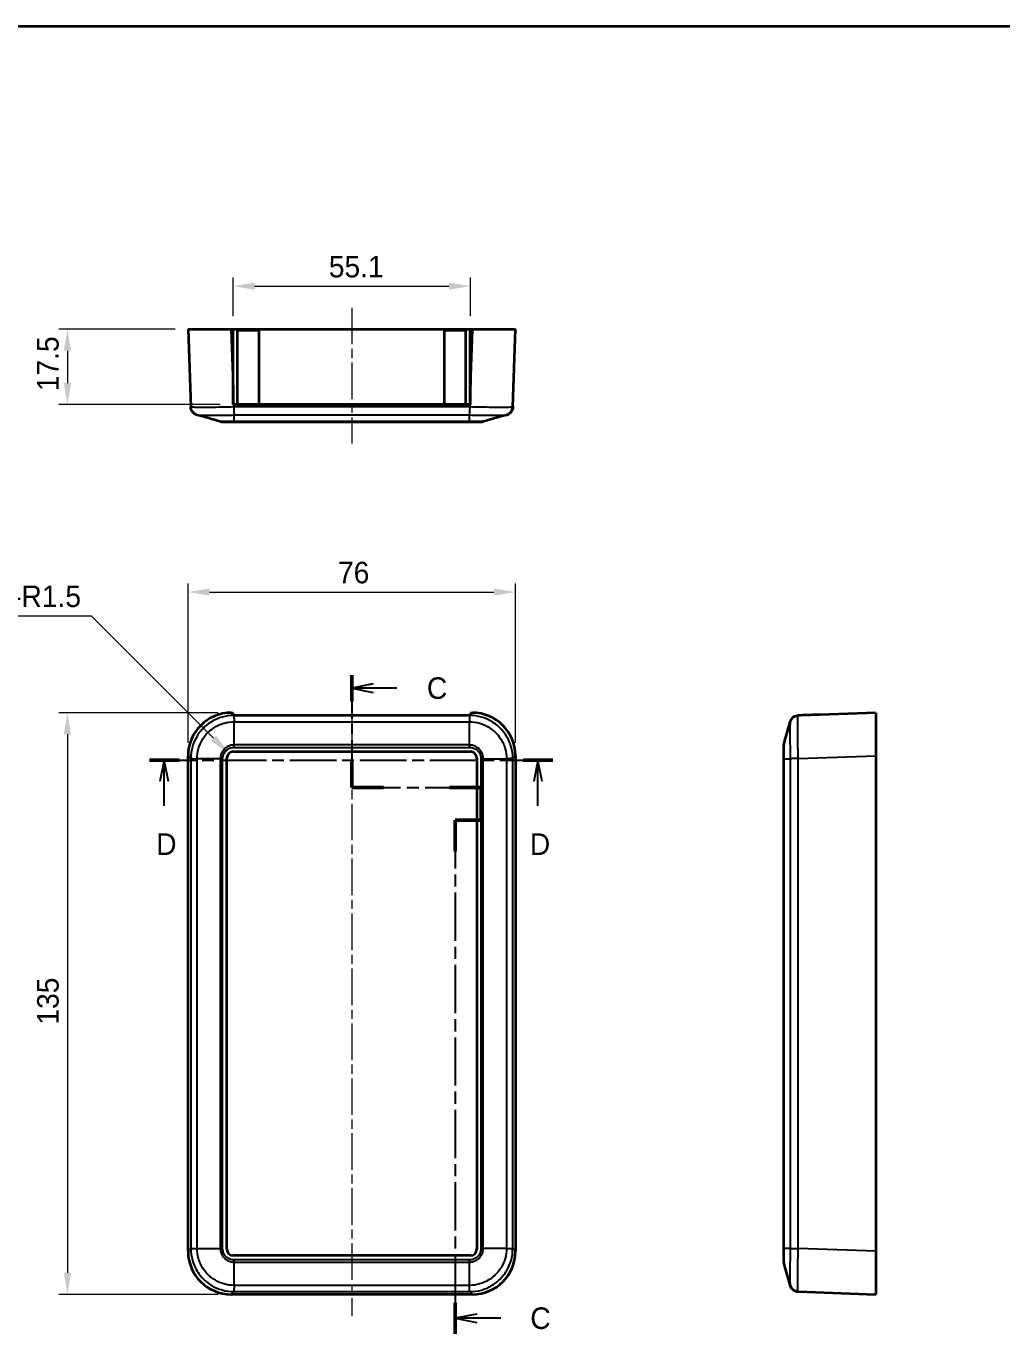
# Model space of a CAD drawing. Header units: millimetres. Extents: x 0 to 3058, y 0 to 562.
# Drawn here: x 1318.9 to 1545.4, y 258.5 to 562 of the extents above; entities that cross this region are included whole.
import ezdxf

# ---------------------------------------------------------------- set-up
doc = ezdxf.new("R2010")
doc.units = ezdxf.units.MM
doc.header["$LTSCALE"] = 1.5
doc.linetypes.add('CHAIN', pattern=[0.3543, 0.2362, -0.0295, 0.0591, -0.0295])
doc.layers.get('Defpoints').update_dxf_attribs({"lineweight": 25})
for name, color, linetype, lineweight in [('Border (ISO)', 7, 'Continuous', 35), ('Centerline (ISO)', 131, 'Continuous', 18), ('Dimension (ISO)', 7, 'Continuous', 18), ('Dimension (ISO) @ 1', 7, 'Continuous', 18), ('Section Line (ISO)', 7, 'CHAIN', 25), ('Visible (ISO)', 7, 'Continuous', 35), ('Visible Narrow (ISO)', 7, 'Continuous', 25)]:
    doc.layers.add(name, color=color, linetype=linetype, lineweight=lineweight)
doc.styles.add('Note Text (TK)', font='')
doc.styles.get('Note Text (TK)').set_extended_font_data('MS PGothic')
doc.dimstyles.new('Default - Method 1b (TK)', dxfattribs={"dimscale": 1.5, "dimtxt": 2.5, "dimasz": 2.5, "dimexe": 1, "dimexo": 1.5, "dimgap": 1, "dimtad": 1, "dimtoh": 1, "dimrnd": 1e-08, "dimdsep": 46, "dimtxsty": 'Note Text (TK)', "dimcen": 0.09, "dimdle": 5, "dimclrd": 100, "dimclre": 100, "dimclrt": 7, "dimadec": 1, "dimazin": 1, "dimtfac": 1, "dimtmove": 0, "dimatfit": 3, "dimfxl": 1, "dimtolj": 1, "dimlwd": -1, "dimlwe": -1, "dimarcsym": 0})

# ---------------------------------------------------------------- blocks, each defined once
blk = doc.blocks.new('図面枠 tk図枠')
at = {"layer": 'Border (ISO)'}
blk.add_line((14.5, 289), (405.5, 289), dxfattribs=at)
blk = doc.blocks.new('2dTransSection2')
at = {"layer": 'Section Line (ISO)', "linetype": 'CHAIN', "ltscale": 14.153191}
blk.add_line((110.26, 213.67), (110.26, 200.63), dxfattribs=at)
at = {"layer": 'Section Line (ISO)', "linetype": 'Continuous', "lineweight": 50}
for p, q in [((110.26, 213.67), (110.26, 210.65)), ((110.26, 203.64), (110.26, 200.63)), ((110.26, 200.63), (113.93, 200.63)), ((121.59, 200.63), (125.26, 200.63)), ((125.26, 200.63), (125.26, 196.85)), ((125.26, 196.85), (122.26, 196.85)), ((122.26, 196.85), (122.26, 193.25)), ((122.26, 140.84), (122.26, 137.24))]:
    blk.add_line(p, q, dxfattribs=at)
at = {"layer": 'Section Line (ISO)', "linetype": 'Continuous'}
for p, q in [((112.76, 212.66), (110.26, 212.16)), ((112.76, 212.16), (110.26, 212.16)), ((110.26, 212.16), (112.76, 211.66)), ((115.48, 212.16), (112.76, 212.16)), ((124.76, 139.54), (122.26, 139.04)), ((124.76, 139.04), (122.26, 139.04)), ((122.26, 139.04), (124.76, 138.54)), ((127.57, 139.04), (124.76, 139.04))]:
    blk.add_line(p, q, dxfattribs=at)
at = {"layer": 'Section Line (ISO)', "linetype": 'CHAIN', "ltscale": 15.993979}
blk.add_line((110.26, 200.63), (125.26, 200.63), dxfattribs=at)
at = {"layer": 'Section Line (ISO)', "linetype": 'CHAIN', "ltscale": 4.194426}
blk.add_line((125.26, 200.63), (125.26, 196.85), dxfattribs=at)
at = {"layer": 'Section Line (ISO)', "linetype": 'CHAIN', "ltscale": 3.333522}
blk.add_line((125.26, 196.85), (122.26, 196.85), dxfattribs=at)
at = {"layer": 'Section Line (ISO)', "linetype": 'CHAIN', "ltscale": 15.809239}
blk.add_line((122.26, 196.85), (122.26, 137.24), dxfattribs=at)
at = {"layer": 'Section Line (ISO)', "char_height": 2.5, "attachment_point": 7, "style": 'Note Text (TK)'}
for insert in [(118.98, 210.89), (130.98, 137.77)]:
    blk.add_mtext('C', dxfattribs=dict(at, insert=insert))
blk = doc.blocks.new('2dTransSection3')
at = {"layer": 'Section Line (ISO)', "linetype": 'CHAIN', "ltscale": 15.302114}
blk.add_line((86.79, 203.82), (133.58, 203.82), dxfattribs=at)
at = {"layer": 'Section Line (ISO)', "linetype": 'Continuous', "lineweight": 50}
for p, q in [((86.79, 203.82), (90.21, 203.82)), ((130.16, 203.82), (133.58, 203.82))]:
    blk.add_line(p, q, dxfattribs=at)
at = {"layer": 'Section Line (ISO)', "linetype": 'Continuous'}
for p, q in [((88.5, 203.82), (88, 201.32)), ((88.5, 201.32), (88.5, 203.82)), ((89, 201.32), (88.5, 203.82)), ((131.87, 203.82), (131.37, 201.32)), ((131.87, 201.32), (131.87, 203.82)), ((132.37, 201.32), (131.87, 203.82)), ((88.5, 198.53), (88.5, 201.32)), ((131.87, 198.53), (131.87, 201.32))]:
    blk.add_line(p, q, dxfattribs=at)
at = {"layer": 'Section Line (ISO)', "char_height": 2.5, "attachment_point": 7, "style": 'Note Text (TK)'}
for insert in [(87.56, 192.82), (130.93, 192.82)]:
    blk.add_mtext('D', dxfattribs=dict(at, insert=insert))
blk = doc.blocks.new('*D52')
at = {"layer": 'Defpoints', "color": 0}
for p in [(1432.52, 430.64), (1356.52, 392.64), (1432.52, 392.64)]:
    blk.add_point(p, dxfattribs=at)
at = {"layer": 'Dimension (ISO)', "color": 100}
for p, q in [((1356.52, 395.64), (1356.52, 432.64)), ((1432.52, 395.64), (1432.52, 432.64)), ((1361.52, 430.64), (1427.52, 430.64))]:
    blk.add_line(p, q, dxfattribs=at)
for points in [[(1361.52, 431.48), (1361.52, 429.81), (1356.52, 430.64)], [(1427.52, 431.48), (1427.52, 429.81), (1432.52, 430.64)]]:
    blk.add_solid(points, dxfattribs=at)
at = {"layer": 'Dimension (ISO)', "color": 7, "insert": (1391.32, 435.14), "char_height": 5, "attachment_point": 4, "style": 'Note Text (TK)'}
blk.add_mtext('\\A1;76', dxfattribs=at)
blk = doc.blocks.new('*D53')
at = {"layer": 'Defpoints', "color": 0}
for p in [(1366.51, 402.64), (1328.51, 267.64), (1366.51, 267.64)]:
    blk.add_point(p, dxfattribs=at)
at = {"layer": 'Dimension (ISO)', "color": 100}
for p, q in [((1363.51, 402.64), (1326.51, 402.64)), ((1328.51, 397.64), (1328.51, 272.64)), ((1363.51, 267.64), (1326.51, 267.64))]:
    blk.add_line(p, q, dxfattribs=at)
for points in [[(1327.68, 397.64), (1329.35, 397.64), (1328.51, 402.64)], [(1327.68, 272.64), (1329.35, 272.64), (1328.51, 267.64)]]:
    blk.add_solid(points, dxfattribs=at)
at = {"layer": 'Dimension (ISO)', "color": 7, "insert": (1324.01, 330.25), "char_height": 5, "attachment_point": 4, "rotation": 90, "style": 'Note Text (TK)'}
blk.add_mtext('\\A1;135', dxfattribs=at)
blk = doc.blocks.new('*D54')
at = {"layer": 'Defpoints', "color": 0}
for p in [(1365.96, 393.2), (1367.02, 392.14)]:
    blk.add_point(p, dxfattribs=at)
at = {"layer": 'Dimension (ISO)', "color": 100}
for p, q in [((1312.04, 425.13), (1334.02, 425.13)), ((1334.02, 425.13), (1362.42, 396.73))]:
    blk.add_line(p, q, dxfattribs=at)
blk.add_solid([(1363.01, 397.32), (1361.83, 396.14), (1365.96, 393.2)], dxfattribs=at)
at = {"layer": 'Dimension (ISO)', "color": 7, "insert": (1312.04, 429.63), "char_height": 5, "attachment_point": 4, "style": 'Note Text (TK)'}
blk.add_mtext('\\A1;\\fＭＳ Ｐゴシック|b0|i0;\\H5.0000;4-R1.5', dxfattribs=at)
blk = doc.blocks.new('*D55')
at = {"layer": 'Defpoints', "color": 0}
for p in [(1356.52, 491.65), (1328.51, 474.15), (1366.97, 474.15)]:
    blk.add_point(p, dxfattribs=at)
at = {"layer": 'Dimension (ISO)', "color": 100}
for p, q in [((1353.52, 491.65), (1326.51, 491.65)), ((1328.51, 486.65), (1328.51, 479.15)), ((1363.97, 474.15), (1326.51, 474.15))]:
    blk.add_line(p, q, dxfattribs=at)
for points in [[(1327.68, 486.65), (1329.35, 486.65), (1328.51, 491.65)], [(1327.68, 479.15), (1329.35, 479.15), (1328.51, 474.15)]]:
    blk.add_solid(points, dxfattribs=at)
at = {"layer": 'Dimension (ISO)', "color": 7, "insert": (1324.01, 477.27), "char_height": 5, "attachment_point": 4, "rotation": 90, "style": 'Note Text (TK)'}
blk.add_mtext('\\A1;17.5', dxfattribs=at)
blk = doc.blocks.new('*D56')
at = {"layer": 'Defpoints', "color": 0}
for p in [(1422.07, 501.65), (1366.97, 491.65), (1422.07, 491.65)]:
    blk.add_point(p, dxfattribs=at)
at = {"layer": 'Dimension (ISO)', "color": 100}
for p, q in [((1366.97, 494.65), (1366.97, 503.65)), ((1371.97, 501.65), (1417.07, 501.65)), ((1422.07, 494.65), (1422.07, 503.65))]:
    blk.add_line(p, q, dxfattribs=at)
for points in [[(1371.97, 502.48), (1371.97, 500.82), (1366.97, 501.65)], [(1417.07, 502.48), (1417.07, 500.82), (1422.07, 501.65)]]:
    blk.add_solid(points, dxfattribs=at)
at = {"layer": 'Dimension (ISO)', "color": 7, "insert": (1389.19, 506.15), "char_height": 5, "attachment_point": 4, "style": 'Note Text (TK)'}
blk.add_mtext('\\A1;55.1', dxfattribs=at)

msp = doc.modelspace()

# ---------------------------------------------------------------- linework, layer by layer
at = {"layer": 'Centerline (ISO)', "linetype": 'CHAIN', "ltscale": 23.990969}
for p, q in [((1394.5179, 496.6498), (1394.5179, 465.1498)), ((1394.5179, 407.025), (1394.5179, 262.6361))]:
    msp.add_line(p, q, dxfattribs=at)
at = {"layer": 'Visible (ISO)'}
for p, q in [((1356.5179, 491.6498), (1366.5118, 491.6498)), ((1356.5179, 491.6498), (1357.1479, 473.6065)), ((1366.5118, 491.6498), (1366.9679, 491.6498)), ((1366.9679, 478.5891), (1366.9679, 491.6498)), ((1366.9679, 491.6498), (1422.0679, 491.6498)), ((1366.9679, 491.4498), (1367.0179, 491.4498)), ((1367.0179, 474.1498), (1367.0179, 491.4498)), ((1368.0179, 491.4498), (1373.0179, 491.4498)), ((1368.0179, 474.1498), (1368.0179, 491.4498)), ((1373.0179, 474.1498), (1373.0179, 491.4498)), ((1416.0179, 491.4498), (1421.0179, 491.4498)), ((1416.0179, 474.1498), (1416.0179, 491.4498)), ((1421.0179, 474.1498), (1421.0179, 491.4498)), ((1422.0179, 491.4498), (1422.0679, 491.4498)), ((1422.0179, 474.1498), (1422.0179, 491.4498)), ((1422.0679, 491.6498), (1422.0679, 478.5891)), ((1422.0679, 491.6498), (1422.5239, 491.6498)), ((1422.5239, 491.6498), (1432.5179, 491.6498)), ((1431.8877, 473.6058), (1432.5179, 491.6498)), ((1366.9679, 478.5891), (1366.9679, 474.1498)), ((1422.0679, 474.1498), (1422.0679, 478.5891)), ((1366.9679, 474.1498), (1367.1229, 474.1498)), ((1421.9128, 474.1498), (1367.1229, 474.1498)), ((1421.9128, 474.1498), (1422.0679, 474.1498)), ((1364.5459, 470.1498), (1364.5458, 470.1498)), ((1364.5458, 470.1498), (1367.1899, 470.1498)), ((1367.1899, 470.1498), (1421.8459, 470.1498)), ((1421.8459, 470.1498), (1424.4899, 470.1498)), ((1424.4898, 470.1498), (1424.4899, 470.1498)), ((1366.5118, 402.6361), (1366.9679, 402.6361)), ((1366.9679, 402.1801), (1366.9679, 402.6361)), ((1366.9679, 402.1801), (1366.9679, 402.0238)), ((1421.9128, 402.025), (1367.1229, 402.025)), ((1422.0679, 402.6361), (1422.0679, 402.1801)), ((1422.0679, 402.6361), (1422.5239, 402.6361)), ((1422.0679, 402.0238), (1422.0679, 402.1801)), ((1498.6963, 402.025), (1498.1529, 402.0061)), ((1498.6963, 402.025), (1498.6963, 402.0238)), ((1516.1963, 402.6361), (1503.1355, 402.1801)), ((1516.1963, 402.6361), (1516.1963, 392.6422)), ((1494.6963, 394.6081), (1494.6963, 394.6082)), ((1494.6963, 394.6082), (1494.6963, 391.9641)), ((1356.5179, 277.6301), (1356.5179, 392.6422)), ((1365.5179, 278.1361), (1365.5179, 392.1361)), ((1367.0179, 393.6361), (1422.0179, 393.6361)), ((1423.5179, 392.1361), (1423.5179, 278.1361)), ((1432.5179, 392.6422), (1432.5179, 277.6301)), ((1494.6963, 391.9641), (1494.6963, 278.3081)), ((1516.1963, 392.6422), (1516.1963, 277.6301)), ((1422.0179, 276.6361), (1367.0179, 276.6361)), ((1494.6963, 278.3081), (1494.6963, 275.6641)), ((1516.1963, 277.6301), (1516.1963, 267.6361)), ((1494.6963, 275.6641), (1494.6963, 275.6642)), ((1422.5239, 267.6361), (1366.5118, 267.6361)), ((1498.1523, 268.2663), (1516.1963, 267.6361))]:
    msp.add_line(p, q, dxfattribs=at)
for centre, radius, start, end in [((1364.5458, 472.1498), 2, 254.23093, 270), ((1424.4899, 472.1498), 2, 270, 285.76907), ((1496.6963, 394.6082), 2, 164.23093, 180), ((1367.0179, 392.1361), 1.5, 90, 180), ((1422.0179, 392.1361), 1.5, 0, 90), ((1367.0179, 278.1361), 1.5, 180, 270), ((1422.0179, 278.1361), 1.5, 270, 0), ((1498.1963, 278.6361), 0.5, 227.739636, 227.741855), ((1496.6963, 275.6641), 2, 180, 195.76907)]:
    msp.add_arc(centre, radius, start, end, dxfattribs=at)
for centre, major_axis, ratio, start_param, end_param in [((1366.5239, 392.63), (-7.0797, 7.0797), 0.99878277, 5.49839613, 7.06797448), ((1367.1351, 392.0189), (-7.0797, 7.0797), 0.99878277, 5.49839613, 5.51388964), ((1421.9006, 392.0189), (7.0797, 7.0797), 0.99878277, 0.76929567, 0.78478918), ((1422.5118, 392.63), (7.0797, 7.0797), 0.99878277, 5.49839613, 7.06797448), ((1503.4845, 392.1861), (-286.5369, -10.0061), 0.03487826, 4.71238898, 4.72788249), ((1366.5239, 277.6422), (-7.0797, -7.0797), 0.99878277, 5.49839613, 7.06797448), ((1422.5118, 277.6422), (7.0797, -7.0797), 0.99878277, 5.49839613, 7.06797448)]:
    msp.add_ellipse(centre, major_axis=major_axis, ratio=ratio, start_param=start_param, end_param=end_param, dxfattribs=at)
for points, knots in [([(1358.628, 471.7373), (1358.589, 471.7482), (1358.5443, 471.7618), (1358.4349, 471.8008), (1358.3703, 471.8258), (1358.2052, 471.9052), (1358.1043, 471.9581), (1357.8439, 472.1475), (1357.6774, 472.2839), (1357.3835, 472.7071), (1357.262, 472.9445), (1357.1695, 473.3503), (1357.1524, 473.4776), (1357.148, 473.6058)], [1.1895557276, 1.1895557276, 1.1895557276, 1.1895557276, 1.2013546587, 1.2013546587, 1.2131535899, 1.2131535899, 1.2249525211, 1.2249525211, 1.2367514522, 1.2367514522, 1.2450579971, 1.2450579971, 1.2485503834, 1.2485503834, 1.2485503834, 1.2485503834]), ([(1431.8877, 473.6058), (1431.8803, 473.3913), (1431.8364, 473.1804), (1431.6986, 472.7967), (1431.6025, 472.6305), (1431.3829, 472.3274), (1431.2613, 472.2125), (1431.0136, 472.0086), (1430.9005, 471.944), (1430.7172, 471.8481), (1430.646, 471.8187), (1430.5263, 471.7733), (1430.4779, 471.7578), (1430.4262, 471.7425), (1430.4168, 471.7398), (1430.4077, 471.7373)], [0.0007079775, 0.0007079775, 0.0007079775, 0.0007079775, 0.0065518099, 0.0065518099, 0.01303559, 0.01303559, 0.0215550559, 0.0215550559, 0.033353987, 0.033353987, 0.0451529182, 0.0451529182, 0.0569518494, 0.0569518494, 0.0597026333, 0.0597026333, 0.0597026333, 0.0597026333]), ([(1430.4077, 471.7373), (1430.4467, 471.7482), (1430.4914, 471.7618), (1430.6008, 471.8008), (1430.6654, 471.8258), (1430.8305, 471.9052), (1430.9314, 471.9581), (1431.1918, 472.1475), (1431.3583, 472.2839), (1431.6522, 472.707), (1431.7737, 472.9445), (1431.8662, 473.3503), (1431.8833, 473.4776), (1431.8877, 473.6058)], [1.1895557278, 1.1895557278, 1.1895557278, 1.1895557278, 1.2013545554, 1.2013545554, 1.213153383, 1.213153383, 1.2249522106, 1.2249522106, 1.2367510382, 1.2367510382, 1.245057747, 1.245057747, 1.2485498658, 1.2485498658, 1.2485498658, 1.2485498658]), ([(1496.2837, 400.526), (1496.2947, 400.565), (1496.3082, 400.6097), (1496.3473, 400.7191), (1496.3723, 400.7837), (1496.4517, 400.9488), (1496.5046, 401.0497), (1496.694, 401.3101), (1496.8303, 401.4766), (1497.2535, 401.7705), (1497.491, 401.892), (1497.8968, 401.9845), (1498.0241, 402.0016), (1498.1523, 402.006)], [1.1895559186, 1.1895559186, 1.1895559186, 1.1895559186, 1.2013548113, 1.2013548113, 1.213153704, 1.213153704, 1.2249525967, 1.2249525967, 1.2367514894, 1.2367514894, 1.2450579892, 1.2450579892, 1.2485503821, 1.2485503821, 1.2485503821, 1.2485503821]), ([(1498.1523, 268.2663), (1497.9378, 268.2737), (1497.7269, 268.3176), (1497.3431, 268.4554), (1497.177, 268.5515), (1496.8738, 268.7711), (1496.759, 268.8927), (1496.555, 269.1404), (1496.4904, 269.2535), (1496.3946, 269.4368), (1496.3652, 269.508), (1496.3198, 269.6277), (1496.3043, 269.6761), (1496.289, 269.7278), (1496.2863, 269.7372), (1496.2837, 269.7463)], [0.000707979, 0.000707979, 0.000707979, 0.000707979, 0.0065518115, 0.0065518115, 0.0130355539, 0.0130355539, 0.0215549753, 0.0215549753, 0.033353868, 0.033353868, 0.0451527607, 0.0451527607, 0.0569516534, 0.0569516534, 0.0597024425, 0.0597024425, 0.0597024425, 0.0597024425]), ([(1496.2837, 269.7463), (1496.2947, 269.7073), (1496.3082, 269.6627), (1496.3472, 269.5533), (1496.3722, 269.4887), (1496.4516, 269.3237), (1496.5045, 269.2228), (1496.6938, 268.9624), (1496.8301, 268.7959), (1497.2532, 268.502), (1497.4908, 268.3804), (1497.8966, 268.2878), (1498.024, 268.2707), (1498.1522, 268.2663)], [1.1902857013, 1.1902857013, 1.1902857013, 1.1902857013, 1.2020830599, 1.2020830599, 1.2138804185, 1.2138804185, 1.225677777, 1.225677777, 1.2374751356, 1.2374751356, 1.2457794498, 1.2457794498, 1.2492724942, 1.2492724942, 1.2492724942, 1.2492724942])]:
    msp.add_open_spline(points, degree=3, knots=knots, dxfattribs=at)
for points in [[(1431.8877, 473.6058), (1431.8818, 473.4387), (1431.8548, 473.2723), (1431.8077, 473.1119)], [(1364.0022, 470.2251), (1362.2126, 470.7305), (1360.42, 471.2337), (1358.628, 471.7373)], [(1430.4077, 471.7373), (1428.6157, 471.2337), (1426.8231, 470.7305), (1425.0335, 470.2251)], [(1494.7715, 395.1517), (1495.2769, 396.9414), (1495.7801, 398.734), (1496.2837, 400.526)], [(1496.2837, 269.7463), (1495.7801, 271.5383), (1495.2769, 273.3309), (1494.7715, 275.1205)], [(1498.1523, 268.2663), (1497.9852, 268.2721), (1497.8188, 268.2992), (1497.6584, 268.3463)]]:
    msp.add_open_spline(points, degree=3, dxfattribs=at)
at = {"layer": 'Visible Narrow (ISO)'}
for p, q in [((1366.9679, 478.5891), (1366.5118, 491.6498)), ((1422.5239, 491.6498), (1422.0679, 478.5891)), ((1367.127, 474.1498), (1367.0179, 477.2759)), ((1422.0179, 477.2759), (1421.9087, 474.1498)), ((1367.1419, 473.6058), (1367.1229, 474.1498)), ((1421.8938, 473.6065), (1367.1418, 473.6065)), ((1421.9128, 474.1498), (1421.8939, 473.6065)), ((1367.1928, 471.7517), (1421.8429, 471.7517)), ((1367.1928, 470.2253), (1367.1928, 471.7517)), ((1421.8429, 470.2253), (1421.8429, 471.7517)), ((1367.1928, 470.2253), (1367.1928, 470.2253)), ((1421.8429, 470.2253), (1367.1928, 470.2253)), ((1421.8429, 470.2253), (1421.8429, 470.2253)), ((1366.9679, 402.1801), (1366.5118, 402.6361)), ((1367.1419, 402.006), (1367.1229, 402.025)), ((1421.8938, 402.0061), (1367.1418, 402.0061)), ((1421.9128, 402.025), (1421.8939, 402.0061)), ((1422.5239, 402.6361), (1422.0679, 402.1801)), ((1367.1928, 400.5514), (1421.8429, 400.5514)), ((1367.1928, 395.1522), (1367.1928, 400.5512)), ((1421.8429, 395.1522), (1421.8429, 400.5512)), ((1367.1899, 394.6081), (1421.8459, 394.6081)), ((1367.1928, 395.1522), (1367.1928, 395.1522)), ((1421.8429, 395.1522), (1367.1928, 395.1522)), ((1421.8429, 395.1522), (1421.8429, 395.1522)), ((1356.5179, 392.6422), (1357.1479, 392.0121)), ((1357.1479, 392.0121), (1357.1479, 278.2601)), ((1358.6026, 278.311), (1358.6026, 391.9612)), ((1364.0018, 391.9612), (1358.6028, 391.9612)), ((1364.0018, 391.9612), (1364.0018, 278.311)), ((1364.0018, 391.9612), (1364.0018, 391.9612)), ((1364.5459, 278.3081), (1364.5459, 391.9641)), ((1424.4898, 391.9641), (1424.4898, 278.3081)), ((1425.0339, 391.9612), (1425.0339, 391.9612)), ((1425.0339, 278.311), (1425.0339, 391.9612)), ((1425.0339, 391.9612), (1430.4329, 391.9612)), ((1430.4331, 391.9612), (1430.4331, 278.311)), ((1431.8877, 392.0121), (1432.5179, 392.6422)), ((1431.8878, 278.2601), (1431.8878, 392.0121)), ((1494.7717, 391.9612), (1494.7717, 391.9612)), ((1494.7717, 278.311), (1494.7717, 391.9612)), ((1494.7717, 391.9612), (1496.2981, 391.9612)), ((1496.2982, 391.9612), (1496.2982, 278.311)), ((1498.1523, 392.0121), (1516.1963, 392.6422)), ((1498.1529, 278.2601), (1498.1529, 392.0121)), ((1357.148, 278.2602), (1356.5179, 277.6301)), ((1358.6026, 278.311), (1364.0018, 278.311)), ((1364.0018, 278.311), (1364.0018, 278.311)), ((1425.0339, 278.311), (1425.0339, 278.311)), ((1430.4331, 278.311), (1425.0339, 278.311)), ((1432.5179, 277.6301), (1431.8878, 278.2601)), ((1494.7717, 278.311), (1494.7717, 278.311)), ((1496.2982, 278.311), (1494.7717, 278.311)), ((1516.1963, 277.6301), (1498.1529, 278.2601)), ((1421.8459, 275.6642), (1367.1899, 275.6642)), ((1367.1928, 275.1201), (1367.1928, 275.1201)), ((1367.1928, 275.1201), (1421.8429, 275.1201)), ((1367.1928, 269.7209), (1367.1928, 275.1201)), ((1421.8429, 275.1201), (1421.8429, 275.1201)), ((1421.8429, 269.7209), (1421.8429, 275.1201)), ((1366.5118, 267.6361), (1367.1418, 268.2662)), ((1367.1418, 268.2662), (1421.8939, 268.2662)), ((1421.8429, 269.7209), (1367.1928, 269.7209)), ((1421.8938, 268.2663), (1422.5239, 267.6361))]:
    msp.add_line(p, q, dxfattribs=at)
for points, knots in [([(1367.1419, 473.6058), (1366.2341, 473.583), (1365.3151, 473.563), (1363.4244, 473.5289), (1362.468, 473.5159), (1361.0479, 473.504), (1360.5381, 473.5018), (1359.848, 473.5018), (1359.6281, 473.5023), (1359.0875, 473.5053), (1358.7855, 473.5086), (1358.0955, 473.5209), (1357.766, 473.532), (1357.2791, 473.5625), (1357.1488, 473.5827), (1357.148, 473.6058)], [0.0007085, 0.0007085, 0.0007085, 0.0007085, 0.21862021, 0.21862021, 0.46847189, 0.46847189, 0.62462918, 0.62462918, 0.70270783, 0.70270783, 0.82763367, 0.82763367, 1.027515, 1.027515, 1.24855038, 1.24855038, 1.24855038, 1.24855038]), ([(1367.1418, 473.6065), (1367.1461, 473.3966), (1367.1503, 473.1878), (1367.1546, 472.9905), (1367.1588, 472.7932), (1367.1631, 472.6073), (1367.1673, 472.442), (1367.1715, 472.2767), (1367.1758, 472.1321), (1367.18, 472.0151), (1367.1843, 471.8981), (1367.1885, 471.8089), (1367.1928, 471.7517)], [0, 0, 0, 0, 0.25000324, 0.25000324, 0.25000324, 0.50000648, 0.50000648, 0.50000648, 0.75000972, 0.75000972, 0.75000972, 1.00001296, 1.00001296, 1.00001296, 1.00001296]), ([(1421.8938, 473.6058), (1421.8883, 473.396), (1421.8828, 473.1873), (1421.8776, 472.99), (1421.8723, 472.7927), (1421.8673, 472.6069), (1421.8628, 472.4417), (1421.8583, 472.2765), (1421.8543, 472.1319), (1421.8509, 472.0149), (1421.8475, 471.898), (1421.8449, 471.8088), (1421.8429, 471.7517)], [0, 0, 0, 0, 0.25000006, 0.25000006, 0.25000006, 0.50000013, 0.50000013, 0.50000013, 0.75000019, 0.75000019, 0.75000019, 1.00000025, 1.00000025, 1.00000025, 1.00000025]), ([(1431.8877, 473.6058), (1431.8869, 473.583), (1431.7603, 473.563), (1431.2266, 473.5289), (1430.7858, 473.5159), (1429.8369, 473.504), (1429.4178, 473.5018), (1428.7276, 473.5018), (1428.4853, 473.5023), (1427.8269, 473.5053), (1427.3938, 473.5086), (1426.2161, 473.5209), (1425.4462, 473.532), (1423.7469, 473.5625), (1422.8146, 473.5827), (1421.8938, 473.6058)], [0.0007085, 0.0007085, 0.0007085, 0.0007085, 0.21862021, 0.21862021, 0.46847189, 0.46847189, 0.62462918, 0.62462918, 0.70270783, 0.70270783, 0.82763366, 0.82763366, 1.027515, 1.027515, 1.24855038, 1.24855038, 1.24855038, 1.24855038]), ([(1358.6282, 471.7373), (1358.6731, 471.7248), (1358.7771, 471.7136), (1359.1381, 471.6928), (1359.4216, 471.684), (1360.0145, 471.6742), (1360.2737, 471.6716), (1360.7378, 471.6692), (1360.9265, 471.6688), (1361.5186, 471.6688), (1361.9559, 471.6706), (1363.1741, 471.68), (1363.9944, 471.6903), (1365.6192, 471.7175), (1366.4107, 471.7334), (1367.1928, 471.7517)], [-1.18955573, -1.18955573, -1.18955573, -1.18955573, -1.027515, -1.027515, -0.82763367, -0.82763367, -0.70270783, -0.70270783, -0.62462918, -0.62462918, -0.46847189, -0.46847189, -0.21862021, -0.21862021, 0, 0, 0, 0]), ([(1421.8429, 471.7517), (1422.6362, 471.7332), (1423.4391, 471.7171), (1424.8996, 471.6928), (1425.56, 471.684), (1426.5702, 471.6742), (1426.9417, 471.6716), (1427.5065, 471.6692), (1427.7145, 471.6688), (1428.3066, 471.6688), (1428.6664, 471.6706), (1429.4813, 471.68), (1429.8604, 471.6903), (1430.2626, 471.7141), (1430.3635, 471.725), (1430.4075, 471.7373)], [-1.24925836, -1.24925836, -1.24925836, -1.24925836, -1.027515, -1.027515, -0.82763366, -0.82763366, -0.70270783, -0.70270783, -0.62462918, -0.62462918, -0.46847189, -0.46847189, -0.21862021, -0.21862021, -0.05970263, -0.05970263, -0.05970263, -0.05970263]), ([(1367.1928, 470.2253), (1366.8972, 470.2237), (1366.5994, 470.2223), (1366.0582, 470.2202), (1365.814, 470.2195), (1365.4406, 470.2187), (1365.3034, 470.2184), (1365.0946, 470.2182), (1365.0178, 470.2182), (1364.7987, 470.2182), (1364.6655, 470.2184), (1364.363, 470.2191), (1364.2214, 470.22), (1364.0502, 470.2223), (1364.0077, 470.2236), (1364.0023, 470.2251)], [-0.41352633, -0.41352633, -0.41352633, -0.41352633, -0.340125406, -0.340125406, -0.273961194, -0.273961194, -0.232608561, -0.232608561, -0.206763165, -0.206763165, -0.155072374, -0.155072374, -0.072367108, -0.072367108, -0.002671263, -0.002671263, -0.002671263, -0.002671263]), ([(1367.1899, 470.1498), (1367.1899, 470.1498), (1367.1899, 470.1498), (1367.1904, 470.1499), (1367.1909, 470.1563), (1367.1918, 470.1814), (1367.1923, 470.2003), (1367.1928, 470.2253)], [-0.0551282943, -0.0551282943, -0.0551282943, -0.0551282943, -0.0548724684, -0.0548724684, -0.0275641608, -0.0275641608, 0, 0, 0, 0]), ([(1421.8459, 470.1498), (1421.8458, 470.1498), (1421.8458, 470.1498), (1421.8453, 470.1499), (1421.8448, 470.1563), (1421.8439, 470.1814), (1421.8434, 470.2003), (1421.8429, 470.2253)], [-0.0002558258, -0.0002558258, -0.0002558258, -0.0002558258, 0, 0, 0.0273082999, 0.0273082999, 0.0548724531, 0.0548724531, 0.0548724531, 0.0548724531]), ([(1425.0335, 470.2251), (1425.028, 470.2236), (1424.9842, 470.2222), (1424.8284, 470.2202), (1424.7223, 470.2195), (1424.5019, 470.2187), (1424.4057, 470.2184), (1424.2338, 470.2182), (1424.164, 470.2182), (1423.9449, 470.2182), (1423.7833, 470.2184), (1423.3332, 470.2191), (1423.0301, 470.22), (1422.4279, 470.2223), (1422.1343, 470.2237), (1421.8429, 470.2253)], [-0.410855067, -0.410855067, -0.410855067, -0.410855067, -0.340125406, -0.340125406, -0.273961193, -0.273961193, -0.23260856, -0.23260856, -0.206763165, -0.206763165, -0.155072374, -0.155072374, -0.072367108, -0.072367108, 0, 0, 0, 0]), ([(1367.1419, 402.006), (1366.2341, 402.0052), (1365.3151, 401.8786), (1363.4244, 401.3449), (1362.468, 400.9041), (1361.0479, 399.9552), (1360.5381, 399.5361), (1359.848, 398.846), (1359.6281, 398.6036), (1359.0875, 397.9452), (1358.7855, 397.5121), (1358.0955, 396.3344), (1357.766, 395.5645), (1357.2791, 393.8652), (1357.1488, 392.9329), (1357.148, 392.0121)], [0.0007085, 0.0007085, 0.0007085, 0.0007085, 0.21862021, 0.21862021, 0.46847189, 0.46847189, 0.62462918, 0.62462918, 0.70270783, 0.70270783, 0.82763367, 0.82763367, 1.027515, 1.027515, 1.24855038, 1.24855038, 1.24855038, 1.24855038]), ([(1367.1419, 402.006), (1367.1461, 401.9986), (1367.1503, 401.958), (1367.1546, 401.886), (1367.1588, 401.814), (1367.1631, 401.7106), (1367.1673, 401.581), (1367.1715, 401.4514), (1367.1758, 401.2955), (1367.18, 401.121), (1367.1843, 400.9466), (1367.1885, 400.7535), (1367.1928, 400.5514)], [0.000263009, 0.000263009, 0.000263009, 0.000263009, 0.25000324, 0.25000324, 0.25000324, 0.50000648, 0.50000648, 0.50000648, 0.75000972, 0.75000972, 0.75000972, 1.000012959, 1.000012959, 1.000012959, 1.000012959]), ([(1421.8938, 402.006), (1421.8883, 401.9987), (1421.8828, 401.958), (1421.8776, 401.886), (1421.8723, 401.814), (1421.8673, 401.7106), (1421.8628, 401.5809), (1421.8583, 401.4513), (1421.8543, 401.2954), (1421.8509, 401.1209), (1421.8475, 400.9464), (1421.8449, 400.7534), (1421.8429, 400.5512)], [0, 0, 0, 0, 0.25000006, 0.25000006, 0.25000006, 0.50000013, 0.50000013, 0.50000013, 0.75000019, 0.75000019, 0.75000019, 1.00000025, 1.00000025, 1.00000025, 1.00000025]), ([(1431.8877, 392.0121), (1431.8869, 392.9199), (1431.7603, 393.8389), (1431.2266, 395.7296), (1430.7858, 396.686), (1429.8369, 398.1061), (1429.4178, 398.6159), (1428.7276, 399.306), (1428.4853, 399.5259), (1427.8269, 400.0665), (1427.3938, 400.3685), (1426.2161, 401.0585), (1425.4462, 401.388), (1423.7469, 401.8749), (1422.8146, 402.0052), (1421.8938, 402.006)], [0.0007085, 0.0007085, 0.0007085, 0.0007085, 0.21862021, 0.21862021, 0.46847189, 0.46847189, 0.62462918, 0.62462918, 0.70270783, 0.70270783, 0.82763366, 0.82763366, 1.027515, 1.027515, 1.24855038, 1.24855038, 1.24855038, 1.24855038]), ([(1498.1523, 392.0121), (1498.1295, 392.9199), (1498.1095, 393.8389), (1498.0753, 395.7296), (1498.0624, 396.686), (1498.0505, 398.1061), (1498.0482, 398.6159), (1498.0482, 399.306), (1498.0488, 399.5259), (1498.0517, 400.0665), (1498.055, 400.3685), (1498.0673, 401.0585), (1498.0784, 401.388), (1498.1089, 401.8749), (1498.1291, 402.0052), (1498.1523, 402.006)], [0.0007085, 0.0007085, 0.0007085, 0.0007085, 0.21862021, 0.21862021, 0.46847189, 0.46847189, 0.62462918, 0.62462918, 0.70270783, 0.70270783, 0.82763366, 0.82763366, 1.027515, 1.027515, 1.24855038, 1.24855038, 1.24855038, 1.24855038]), ([(1358.6028, 391.9612), (1358.6043, 392.7545), (1358.7176, 393.5574), (1359.1381, 395.0179), (1359.4216, 395.6783), (1360.0145, 396.6885), (1360.2737, 397.06), (1360.7378, 397.6249), (1360.9265, 397.8328), (1361.5186, 398.4249), (1361.9559, 398.7847), (1363.1741, 399.5996), (1363.9944, 399.9787), (1365.6192, 400.4397), (1366.4107, 400.5497), (1367.1928, 400.5512)], [-1.24925836, -1.24925836, -1.24925836, -1.24925836, -1.027515, -1.027515, -0.82763367, -0.82763367, -0.70270783, -0.70270783, -0.62462918, -0.62462918, -0.46847189, -0.46847189, -0.21862021, -0.21862021, 0, 0, 0, 0]), ([(1421.8429, 400.5512), (1422.6362, 400.5497), (1423.4391, 400.4364), (1424.8996, 400.0159), (1425.56, 399.7324), (1426.5702, 399.1395), (1426.9417, 398.8803), (1427.5065, 398.4162), (1427.7145, 398.2276), (1428.3066, 397.6354), (1428.6664, 397.1981), (1429.4813, 395.98), (1429.8604, 395.1596), (1430.3214, 393.5347), (1430.4314, 392.7433), (1430.4329, 391.9612)], [-1.24925836, -1.24925836, -1.24925836, -1.24925836, -1.027515, -1.027515, -0.82763366, -0.82763366, -0.70270783, -0.70270783, -0.62462918, -0.62462918, -0.46847189, -0.46847189, -0.21862021, -0.21862021, 0, 0, 0, 0]), ([(1496.2837, 400.5258), (1496.2712, 400.4809), (1496.2601, 400.3769), (1496.2392, 400.0159), (1496.2304, 399.7324), (1496.2207, 399.1395), (1496.2181, 398.8803), (1496.2157, 398.4162), (1496.2153, 398.2276), (1496.2153, 397.6354), (1496.2171, 397.1981), (1496.2265, 395.98), (1496.2368, 395.1596), (1496.264, 393.5347), (1496.2799, 392.7433), (1496.2981, 391.9612)], [-1.18955592, -1.18955592, -1.18955592, -1.18955592, -1.027515, -1.027515, -0.82763366, -0.82763366, -0.70270783, -0.70270783, -0.62462918, -0.62462918, -0.46847189, -0.46847189, -0.21862021, -0.21862021, 0, 0, 0, 0]), ([(1367.1928, 395.1522), (1366.8972, 395.1495), (1366.5994, 395.1055), (1366.0582, 394.9467), (1365.814, 394.8406), (1365.4406, 394.6202), (1365.3034, 394.524), (1365.0946, 394.3521), (1365.0178, 394.2823), (1364.7987, 394.0632), (1364.6655, 393.9016), (1364.363, 393.4515), (1364.2214, 393.1484), (1364.0472, 392.5462), (1364.0044, 392.2526), (1364.0018, 391.9612)], [-0.41352633, -0.41352633, -0.41352633, -0.41352633, -0.340125406, -0.340125406, -0.273961194, -0.273961194, -0.232608561, -0.232608561, -0.206763165, -0.206763165, -0.155072374, -0.155072374, -0.072367108, -0.072367108, 0, 0, 0, 0]), ([(1364.5459, 391.9641), (1364.5459, 391.965), (1364.5459, 391.9659), (1364.5434, 392.208), (1364.5748, 392.4523), (1364.713, 392.9549), (1364.8285, 393.2088), (1365.0787, 393.5856), (1365.1896, 393.7208), (1365.3723, 393.9035), (1365.4365, 393.9617), (1365.6111, 394.1046), (1365.726, 394.1843), (1366.0385, 394.3659), (1366.2429, 394.4522), (1366.6947, 394.5782), (1366.9425, 394.6106), (1367.1881, 394.6081), (1367.189, 394.6081), (1367.1899, 394.6081)], [-0.000264502, -0.000264502, -0.000264502, -0.000264502, 0, 0, 0.072367108, 0.072367108, 0.155072374, 0.155072374, 0.206763165, 0.206763165, 0.232608561, 0.232608561, 0.273961194, 0.273961194, 0.340125406, 0.340125406, 0.41352633, 0.41352633, 0.413790832, 0.413790832, 0.413790832, 0.413790832]), ([(1367.1899, 394.6081), (1367.1899, 394.6089), (1367.1899, 394.6098), (1367.1904, 394.7016), (1367.1909, 394.7926), (1367.1918, 394.9737), (1367.1923, 395.0638), (1367.1928, 395.1522)], [-0.0551282943, -0.0551282943, -0.0551282943, -0.0551282943, -0.0548724684, -0.0548724684, -0.0275641608, -0.0275641608, 0, 0, 0, 0]), ([(1421.8459, 394.6081), (1421.8458, 394.6089), (1421.8458, 394.6098), (1421.8453, 394.7016), (1421.8448, 394.7926), (1421.8439, 394.9737), (1421.8434, 395.0638), (1421.8429, 395.1522)], [-0.0002558258, -0.0002558258, -0.0002558258, -0.0002558258, 0, 0, 0.0273082999, 0.0273082999, 0.0548724531, 0.0548724531, 0.0548724531, 0.0548724531]), ([(1425.0339, 391.9612), (1425.0312, 392.2568), (1424.9872, 392.5546), (1424.8284, 393.0958), (1424.7223, 393.34), (1424.5019, 393.7133), (1424.4057, 393.8506), (1424.2338, 394.0594), (1424.164, 394.1362), (1423.9449, 394.3553), (1423.7833, 394.4885), (1423.3332, 394.791), (1423.0301, 394.9326), (1422.4279, 395.1068), (1422.1343, 395.1496), (1421.8429, 395.1522)], [-0.41352633, -0.41352633, -0.41352633, -0.41352633, -0.340125406, -0.340125406, -0.273961193, -0.273961193, -0.23260856, -0.23260856, -0.206763165, -0.206763165, -0.155072374, -0.155072374, -0.072367108, -0.072367108, 0, 0, 0, 0]), ([(1421.8459, 394.6081), (1421.8467, 394.6081), (1421.8476, 394.6081), (1422.0897, 394.6105), (1422.334, 394.5792), (1422.8366, 394.441), (1423.0905, 394.3255), (1423.4673, 394.0753), (1423.6025, 393.9644), (1423.7852, 393.7817), (1423.8434, 393.7174), (1423.9863, 393.5429), (1424.066, 393.428), (1424.2476, 393.1155), (1424.3339, 392.9111), (1424.46, 392.4593), (1424.4923, 392.2114), (1424.4898, 391.9659), (1424.4898, 391.965), (1424.4898, 391.9641)], [-0.000264502, -0.000264502, -0.000264502, -0.000264502, 0, 0, 0.072367108, 0.072367108, 0.155072374, 0.155072374, 0.206763165, 0.206763165, 0.23260856, 0.23260856, 0.273961193, 0.273961193, 0.340125406, 0.340125406, 0.41352633, 0.41352633, 0.413790832, 0.413790832, 0.413790832, 0.413790832]), ([(1494.7717, 391.9612), (1494.7701, 392.2568), (1494.7687, 392.5546), (1494.7667, 393.0958), (1494.7659, 393.34), (1494.7651, 393.7133), (1494.7649, 393.8506), (1494.7647, 394.0594), (1494.7647, 394.1362), (1494.7647, 394.3553), (1494.7648, 394.4885), (1494.7656, 394.791), (1494.7665, 394.9326), (1494.7687, 395.1038), (1494.77, 395.1463), (1494.7715, 395.1517)], [-0.41352633, -0.41352633, -0.41352633, -0.41352633, -0.340125406, -0.340125406, -0.273961193, -0.273961193, -0.23260856, -0.23260856, -0.206763165, -0.206763165, -0.155072374, -0.155072374, -0.072367108, -0.072367108, -0.002671263, -0.002671263, -0.002671263, -0.002671263]), ([(1357.148, 392.0121), (1357.1553, 392.0066), (1357.196, 392.0011), (1357.268, 391.9958), (1357.34, 391.9906), (1357.4434, 391.9856), (1357.5731, 391.9811), (1357.7027, 391.9766), (1357.8586, 391.9726), (1358.0331, 391.9692), (1358.2076, 391.9658), (1358.4006, 391.9632), (1358.6028, 391.9612)], [0, 0, 0, 0, 0.25000006, 0.25000006, 0.25000006, 0.50000013, 0.50000013, 0.50000013, 0.75000019, 0.75000019, 0.75000019, 1.00000025, 1.00000025, 1.00000025, 1.00000025]), ([(1364.5459, 391.9641), (1364.5451, 391.9641), (1364.5442, 391.9641), (1364.4524, 391.9636), (1364.3614, 391.9631), (1364.1803, 391.9622), (1364.0902, 391.9617), (1364.0018, 391.9612)], [-0.0002558258, -0.0002558258, -0.0002558258, -0.0002558258, 0, 0, 0.0273082996, 0.0273082996, 0.0548724525, 0.0548724525, 0.0548724525, 0.0548724525]), ([(1424.4898, 391.9641), (1424.4906, 391.9641), (1424.4915, 391.9641), (1424.5834, 391.9636), (1424.6743, 391.9631), (1424.8554, 391.9622), (1424.9455, 391.9617), (1425.0339, 391.9612)], [-0.0551282943, -0.0551282943, -0.0551282943, -0.0551282943, -0.0548724684, -0.0548724684, -0.0275641608, -0.0275641608, 0, 0, 0, 0]), ([(1431.8877, 392.0121), (1431.8803, 392.0079), (1431.8397, 392.0037), (1431.7677, 391.9994), (1431.6957, 391.9952), (1431.5923, 391.9909), (1431.4627, 391.9867), (1431.3331, 391.9824), (1431.1772, 391.9782), (1431.0027, 391.974), (1430.8283, 391.9697), (1430.6352, 391.9655), (1430.4331, 391.9612)], [0.000263009, 0.000263009, 0.000263009, 0.000263009, 0.25000324, 0.25000324, 0.25000324, 0.50000648, 0.50000648, 0.50000648, 0.75000972, 0.75000972, 0.75000972, 1.000012959, 1.000012959, 1.000012959, 1.000012959]), ([(1494.6963, 391.9641), (1494.6963, 391.9641), (1494.6963, 391.9641), (1494.6964, 391.9636), (1494.7027, 391.9631), (1494.7278, 391.9622), (1494.7467, 391.9617), (1494.7717, 391.9612)], [-0.0551282943, -0.0551282943, -0.0551282943, -0.0551282943, -0.0548724684, -0.0548724684, -0.0275641608, -0.0275641608, 0, 0, 0, 0]), ([(1498.1529, 392.0121), (1497.943, 392.0079), (1497.7343, 392.0037), (1497.537, 391.9994), (1497.3396, 391.9952), (1497.1538, 391.9909), (1496.9885, 391.9867), (1496.8232, 391.9824), (1496.6785, 391.9782), (1496.5616, 391.974), (1496.4446, 391.9697), (1496.3553, 391.9655), (1496.2982, 391.9612)], [0, 0, 0, 0, 0.25000324, 0.25000324, 0.25000324, 0.50000648, 0.50000648, 0.50000648, 0.75000972, 0.75000972, 0.75000972, 1.00001296, 1.00001296, 1.00001296, 1.00001296]), ([(1357.148, 278.2602), (1357.1554, 278.2644), (1357.196, 278.2686), (1357.268, 278.2729), (1357.34, 278.2771), (1357.4434, 278.2814), (1357.573, 278.2856), (1357.7026, 278.2898), (1357.8585, 278.2941), (1358.033, 278.2983), (1358.2074, 278.3026), (1358.4005, 278.3068), (1358.6026, 278.311)], [0.000263009, 0.000263009, 0.000263009, 0.000263009, 0.25000324, 0.25000324, 0.25000324, 0.50000648, 0.50000648, 0.50000648, 0.75000972, 0.75000972, 0.75000972, 1.000012959, 1.000012959, 1.000012959, 1.000012959]), ([(1357.148, 278.2602), (1357.1488, 277.3519), (1357.2742, 276.4389), (1357.8079, 274.545), (1358.2486, 273.5886), (1359.1969, 272.1686), (1359.6169, 271.6572), (1360.3106, 270.9638), (1360.5517, 270.7453), (1361.2083, 270.2062), (1361.641, 269.9044), (1362.8205, 269.2132), (1363.5941, 268.8827), (1365.2885, 268.3977), (1366.2206, 268.2671), (1367.1419, 268.2663)], [0.00070849, 0.00070849, 0.00070849, 0.00070849, 0.21874667, 0.21874667, 0.46874286, 0.46874286, 0.62499048, 0.62499048, 0.70311429, 0.70311429, 0.82811239, 0.82811239, 1.02810934, 1.02810934, 1.24927249, 1.24927249, 1.24927249, 1.24927249]), ([(1367.1928, 269.721), (1366.3991, 269.7226), (1365.5963, 269.8361), (1364.14, 270.2551), (1363.4765, 270.5394), (1362.4647, 271.1332), (1362.0936, 271.3924), (1361.5302, 271.8551), (1361.3234, 272.0426), (1360.7282, 272.6376), (1360.3677, 273.0763), (1359.5533, 274.2944), (1359.1744, 275.1147), (1358.7133, 276.7423), (1358.6043, 277.5286), (1358.6028, 278.311)], [-1.24998097, -1.24998097, -1.24998097, -1.24998097, -1.02810934, -1.02810934, -0.82811239, -0.82811239, -0.70311429, -0.70311429, -0.62499048, -0.62499048, -0.46874286, -0.46874286, -0.21874667, -0.21874667, 0, 0, 0, 0]), ([(1364.0018, 278.311), (1364.0902, 278.3106), (1364.1803, 278.3101), (1364.3168, 278.3094), (1364.3625, 278.3092), (1364.4312, 278.3088), (1364.4541, 278.3087), (1364.4886, 278.3085), (1364.5, 278.3084), (1364.5221, 278.3083), (1364.5328, 278.3082), (1364.5442, 278.3082), (1364.5451, 278.3081), (1364.5459, 278.3081)], [0, 0, 0, 0, 0.0275641609, 0.0275641609, 0.0413424449, 0.0413424449, 0.0482319864, 0.0482319864, 0.0516779788, 0.0516779788, 0.0548634479, 0.0548634479, 0.0551192738, 0.0551192738, 0.0551192738, 0.0551192738]), ([(1364.0018, 278.311), (1364.0045, 278.0153), (1364.0481, 277.7195), (1364.2069, 277.1775), (1364.3133, 276.9326), (1364.5331, 276.56), (1364.6293, 276.4227), (1364.8015, 276.2134), (1364.8716, 276.1362), (1365.0917, 275.9161), (1365.2519, 275.7841), (1365.7019, 275.4816), (1366.0067, 275.3394), (1366.6073, 275.1657), (1366.9012, 275.1227), (1367.1928, 275.1201)], [-0.41373135, -0.41373135, -0.41373135, -0.41373135, -0.340294035, -0.340294035, -0.274097019, -0.274097019, -0.232723884, -0.232723884, -0.206865675, -0.206865675, -0.155149256, -0.155149256, -0.072402986, -0.072402986, 0, 0, 0, 0]), ([(1367.1899, 275.6642), (1367.189, 275.6642), (1367.1881, 275.6642), (1366.9459, 275.6617), (1366.7012, 275.6933), (1366.2, 275.831), (1365.9447, 275.947), (1365.5681, 276.1973), (1365.434, 276.3071), (1365.2504, 276.4907), (1365.192, 276.5552), (1365.0487, 276.7302), (1364.9691, 276.8452), (1364.788, 277.1571), (1364.7015, 277.3621), (1364.5755, 277.8145), (1364.5434, 278.0607), (1364.5459, 278.3064), (1364.5459, 278.3073), (1364.5459, 278.3081)], [-0.000264502, -0.000264502, -0.000264502, -0.000264502, 0, 0, 0.072402986, 0.072402986, 0.155149256, 0.155149256, 0.206865675, 0.206865675, 0.232723884, 0.232723884, 0.274097019, 0.274097019, 0.340294035, 0.340294035, 0.41373135, 0.41373135, 0.413995853, 0.413995853, 0.413995853, 0.413995853]), ([(1421.8429, 275.1201), (1422.1385, 275.1228), (1422.4363, 275.1668), (1422.9775, 275.3256), (1423.2217, 275.4317), (1423.5951, 275.6521), (1423.7323, 275.7483), (1423.9411, 275.9202), (1424.018, 275.99), (1424.237, 276.209), (1424.3702, 276.3706), (1424.6727, 276.8208), (1424.8143, 277.1239), (1424.9885, 277.7261), (1425.0313, 278.0196), (1425.0339, 278.311)], [-0.41352633, -0.41352633, -0.41352633, -0.41352633, -0.340125406, -0.340125406, -0.273961194, -0.273961194, -0.232608561, -0.232608561, -0.206763165, -0.206763165, -0.155072374, -0.155072374, -0.072367108, -0.072367108, 0, 0, 0, 0]), ([(1430.4329, 278.311), (1430.4314, 277.5178), (1430.3181, 276.7149), (1429.8976, 275.2544), (1429.6141, 274.594), (1429.0212, 273.5837), (1428.762, 273.2123), (1428.2979, 272.6474), (1428.1092, 272.4395), (1427.5171, 271.8473), (1427.0798, 271.4876), (1425.8617, 270.6727), (1425.0413, 270.2936), (1423.4165, 269.8326), (1422.625, 269.7226), (1421.8429, 269.721)], [-1.24925836, -1.24925836, -1.24925836, -1.24925836, -1.027515, -1.027515, -0.82763367, -0.82763367, -0.70270783, -0.70270783, -0.62462918, -0.62462918, -0.46847189, -0.46847189, -0.21862021, -0.21862021, 0, 0, 0, 0]), ([(1424.4898, 278.3081), (1424.4898, 278.3073), (1424.4898, 278.3064), (1424.4923, 278.0643), (1424.4609, 277.82), (1424.3228, 277.3174), (1424.2072, 277.0635), (1423.957, 276.6867), (1423.8461, 276.5515), (1423.6634, 276.3688), (1423.5992, 276.3106), (1423.4246, 276.1677), (1423.3097, 276.088), (1422.9972, 275.9064), (1422.7928, 275.8201), (1422.341, 275.694), (1422.0932, 275.6617), (1421.8476, 275.6642), (1421.8467, 275.6642), (1421.8459, 275.6642)], [-0.000264502, -0.000264502, -0.000264502, -0.000264502, 0, 0, 0.072367108, 0.072367108, 0.155072374, 0.155072374, 0.206763165, 0.206763165, 0.232608561, 0.232608561, 0.273961194, 0.273961194, 0.340125406, 0.340125406, 0.41352633, 0.41352633, 0.413790832, 0.413790832, 0.413790832, 0.413790832]), ([(1421.8938, 268.2663), (1422.8016, 268.2671), (1423.7206, 268.3937), (1425.6113, 268.9274), (1426.5677, 269.3681), (1427.9878, 270.317), (1428.4976, 270.7362), (1429.1877, 271.4263), (1429.4076, 271.6687), (1429.9482, 272.3271), (1430.2502, 272.7602), (1430.9402, 273.9379), (1431.2697, 274.7078), (1431.7566, 276.4071), (1431.8869, 277.3394), (1431.8877, 278.2602)], [0.0007085, 0.0007085, 0.0007085, 0.0007085, 0.21862021, 0.21862021, 0.46847189, 0.46847189, 0.62462918, 0.62462918, 0.70270783, 0.70270783, 0.82763367, 0.82763367, 1.027515, 1.027515, 1.24854987, 1.24854987, 1.24854987, 1.24854987]), ([(1425.0339, 278.311), (1424.9455, 278.3106), (1424.8554, 278.3101), (1424.6743, 278.3092), (1424.5834, 278.3087), (1424.4915, 278.3082), (1424.4906, 278.3081), (1424.4898, 278.3081)], [-0.0548724523, -0.0548724523, -0.0548724523, -0.0548724523, -0.0273082995, -0.0273082995, 0, 0, 0.0002558258, 0.0002558258, 0.0002558258, 0.0002558258]), ([(1430.4331, 278.311), (1430.6352, 278.3068), (1430.8283, 278.3026), (1431.0027, 278.2983), (1431.1772, 278.2941), (1431.3331, 278.2898), (1431.4627, 278.2856), (1431.5923, 278.2814), (1431.6957, 278.2771), (1431.7677, 278.2729), (1431.8397, 278.2686), (1431.8803, 278.2644), (1431.8877, 278.2602)], [0, 0, 0, 0, 0.25000324, 0.25000324, 0.25000324, 0.50000648, 0.50000648, 0.50000648, 0.75000972, 0.75000972, 0.75000972, 0.999749951, 0.999749951, 0.999749951, 0.999749951]), ([(1494.7717, 278.311), (1494.7467, 278.3106), (1494.7278, 278.3101), (1494.7027, 278.3092), (1494.6964, 278.3087), (1494.6963, 278.3082), (1494.6963, 278.3081), (1494.6963, 278.3081)], [-0.0548724523, -0.0548724523, -0.0548724523, -0.0548724523, -0.0273082995, -0.0273082995, 0, 0, 0.0002558258, 0.0002558258, 0.0002558258, 0.0002558258]), ([(1494.7715, 275.1205), (1494.77, 275.126), (1494.7687, 275.1698), (1494.7667, 275.3256), (1494.7659, 275.4317), (1494.7651, 275.6521), (1494.7649, 275.7483), (1494.7647, 275.9202), (1494.7647, 275.99), (1494.7647, 276.209), (1494.7648, 276.3706), (1494.7656, 276.8208), (1494.7665, 277.1239), (1494.7688, 277.7261), (1494.7701, 278.0196), (1494.7717, 278.311)], [-0.410855067, -0.410855067, -0.410855067, -0.410855067, -0.340125406, -0.340125406, -0.273961194, -0.273961194, -0.232608561, -0.232608561, -0.206763165, -0.206763165, -0.155072374, -0.155072374, -0.072367108, -0.072367108, 0, 0, 0, 0]), ([(1496.2981, 278.311), (1496.2796, 277.5178), (1496.2635, 276.7149), (1496.2392, 275.2544), (1496.2304, 274.594), (1496.2207, 273.5837), (1496.2181, 273.2123), (1496.2157, 272.6474), (1496.2153, 272.4395), (1496.2153, 271.8473), (1496.2171, 271.4876), (1496.2265, 270.6727), (1496.2368, 270.2936), (1496.2605, 269.8914), (1496.2715, 269.7905), (1496.2837, 269.7465)], [-1.24925836, -1.24925836, -1.24925836, -1.24925836, -1.027515, -1.027515, -0.82763367, -0.82763367, -0.70270783, -0.70270783, -0.62462918, -0.62462918, -0.46847189, -0.46847189, -0.21862021, -0.21862021, -0.05970244, -0.05970244, -0.05970244, -0.05970244]), ([(1496.2982, 278.311), (1496.3553, 278.3068), (1496.4446, 278.3026), (1496.5616, 278.2983), (1496.6785, 278.2941), (1496.8232, 278.2898), (1496.9885, 278.2856), (1497.1538, 278.2814), (1497.3396, 278.2771), (1497.537, 278.2729), (1497.7343, 278.2686), (1497.943, 278.2644), (1498.1529, 278.2601)], [0, 0, 0, 0, 0.25000324, 0.25000324, 0.25000324, 0.50000648, 0.50000648, 0.50000648, 0.75000972, 0.75000972, 0.75000972, 1.00001296, 1.00001296, 1.00001296, 1.00001296]), ([(1498.1523, 268.2663), (1498.1295, 268.2671), (1498.1095, 268.3937), (1498.0753, 268.9274), (1498.0624, 269.3681), (1498.0505, 270.317), (1498.0482, 270.7362), (1498.0482, 271.4263), (1498.0488, 271.6687), (1498.0517, 272.3271), (1498.055, 272.7602), (1498.0673, 273.9379), (1498.0784, 274.7078), (1498.1089, 276.4071), (1498.1291, 277.3394), (1498.1523, 278.2602)], [0.0007085, 0.0007085, 0.0007085, 0.0007085, 0.21862021, 0.21862021, 0.46847189, 0.46847189, 0.62462918, 0.62462918, 0.70270783, 0.70270783, 0.82763367, 0.82763367, 1.027515, 1.027515, 1.24854987, 1.24854987, 1.24854987, 1.24854987]), ([(1367.1928, 275.1201), (1367.1923, 275.2085), (1367.1918, 275.2986), (1367.1911, 275.4351), (1367.1909, 275.4808), (1367.1905, 275.5495), (1367.1904, 275.5724), (1367.1902, 275.6068), (1367.1901, 275.6183), (1367.19, 275.6404), (1367.1899, 275.651), (1367.1899, 275.6625), (1367.1899, 275.6634), (1367.1899, 275.6642)], [-0.0548634317, -0.0548634317, -0.0548634317, -0.0548634317, -0.027299279, -0.027299279, -0.0135209998, -0.0135209998, -0.0066314615, -0.0066314615, -0.0031854724, -0.0031854724, 0, 0, 0.0002558258, 0.0002558258, 0.0002558258, 0.0002558258]), ([(1421.8429, 275.1201), (1421.8434, 275.2085), (1421.8439, 275.2986), (1421.8448, 275.4797), (1421.8453, 275.5706), (1421.8458, 275.6625), (1421.8458, 275.6634), (1421.8459, 275.6642)], [0, 0, 0, 0, 0.0275641608, 0.0275641608, 0.0548724684, 0.0548724684, 0.0551282943, 0.0551282943, 0.0551282943, 0.0551282943]), ([(1367.1928, 269.7209), (1367.1885, 269.5188), (1367.1843, 269.3257), (1367.18, 269.1513), (1367.1758, 268.9768), (1367.1715, 268.8209), (1367.1673, 268.6913), (1367.1631, 268.5616), (1367.1588, 268.4583), (1367.1546, 268.3863), (1367.1503, 268.3143), (1367.1461, 268.2736), (1367.1419, 268.2663)], [0, 0, 0, 0, 0.25000324, 0.25000324, 0.25000324, 0.50000648, 0.50000648, 0.50000648, 0.75000972, 0.75000972, 0.75000972, 0.999749951, 0.999749951, 0.999749951, 0.999749951]), ([(1421.8938, 268.2663), (1421.8896, 268.2736), (1421.8854, 268.3143), (1421.8811, 268.3863), (1421.8769, 268.4583), (1421.8726, 268.5616), (1421.8684, 268.6913), (1421.8642, 268.8209), (1421.8599, 268.9768), (1421.8557, 269.1513), (1421.8514, 269.3257), (1421.8472, 269.5188), (1421.8429, 269.7209)], [0.000263009, 0.000263009, 0.000263009, 0.000263009, 0.25000324, 0.25000324, 0.25000324, 0.50000648, 0.50000648, 0.50000648, 0.75000972, 0.75000972, 0.75000972, 1.000012959, 1.000012959, 1.000012959, 1.000012959])]:
    msp.add_open_spline(points, degree=3, knots=knots, dxfattribs=at)

# ---------------------------------------------------------------- block references
at = {"xscale": 2, "yscale": 2, "zscale": 2}
msp.add_blockref('図面枠 tk図枠', (1174, -16), dxfattribs=at)
at = {"layer": 'Section Line (ISO)', "xscale": 2, "yscale": 2, "zscale": 2}
for name in ['2dTransSection2', '2dTransSection3']:
    msp.add_blockref(name, (1174, -16), dxfattribs=at)

# ---------------------------------------------------------------- dimensions: what is measured, and where the dimension line sits
at = {"layer": 'Dimension (ISO) @ 1', "color": 100}
for base, p1, p2, picture, middle in [((1422.0679, 501.6498), (1366.9679, 491.6498), (1422.0679, 491.6498), '*D56', (1394.5179, 501.6498)), ((1432.5179, 430.6422), (1356.5179, 392.6422), (1432.5179, 392.6422), '*D52', (1394.5179, 430.6422))]:
    dim = msp.add_linear_dim(base=base, p1=p1, p2=p2, dimstyle='Default - Method 1b (TK)', override={"dimscale": 1, "dimtxt": 5, "dimasz": 5, "dimexe": 2, "dimexo": 3, "dimgap": 2, "dimtoh": 0, "dimdec": 2, "dimcen": 0.18, "dimtol": 0, "dimlim": 0, "dimtp": 0, "dimtm": 0, "dimtdec": 2, "dimtix": 0, "dimtofl": 0, "dimtmove": 0, "dimatfit": 1}, dxfattribs=at)
    dim.commit()
    dim.dimension.update_dxf_attribs({"geometry": picture, "text_midpoint": middle, "dimtype": 128})
for base, p1, p2, angle, picture, middle in [((1328.5118, 474.1498), (1356.5179, 491.6498), (1366.9679, 474.1498), 90, '*D55', (1328.5118, 482.8998)), ((1328.5118, 267.6361), (1366.5118, 402.6361), (1366.5118, 267.6361), 270, '*D53', (1328.5118, 335.1361))]:
    dim = msp.add_linear_dim(base=base, p1=p1, p2=p2, angle=angle, dimstyle='Default - Method 1b (TK)', override={"dimscale": 1, "dimtxt": 5, "dimasz": 5, "dimexe": 2, "dimexo": 3, "dimgap": 2, "dimtoh": 0, "dimdec": 2, "dimcen": 0.18, "dimtol": 0, "dimlim": 0, "dimtp": 0, "dimtm": 0, "dimtdec": 2, "dimtix": 0, "dimtofl": 0, "dimtmove": 0, "dimatfit": 1}, dxfattribs=at)
    dim.commit()
    dim.dimension.update_dxf_attribs({"geometry": picture, "text_midpoint": middle, "dimtype": 128})
dim = msp.add_radius_dim(center=(1367.0179, 392.1361), mpoint=(1365.9572, 393.1968), text='\\fＭＳ Ｐゴシック|b0|i0;\\H5.0000;4-<>', dimstyle='Default - Method 1b (TK)', override={"dimscale": 1, "dimtxt": 5, "dimasz": 5, "dimexe": 2, "dimexo": 3, "dimgap": 2, "dimtih": 1, "dimdec": 2, "dimlfac": 1, "dimcen": 0, "dimtol": 0, "dimlim": 0, "dimtp": 0, "dimtm": 0, "dimtdec": 2, "dimtix": 0, "dimtofl": 0, "dimtmove": 0, "dimatfit": 3}, dxfattribs=at)
dim.commit()
dim.dimension.update_dxf_attribs({"geometry": '*D54', "text_midpoint": (1322.0121, 425.1302), "dimtype": 132})

doc.saveas('drawing.dxf')
